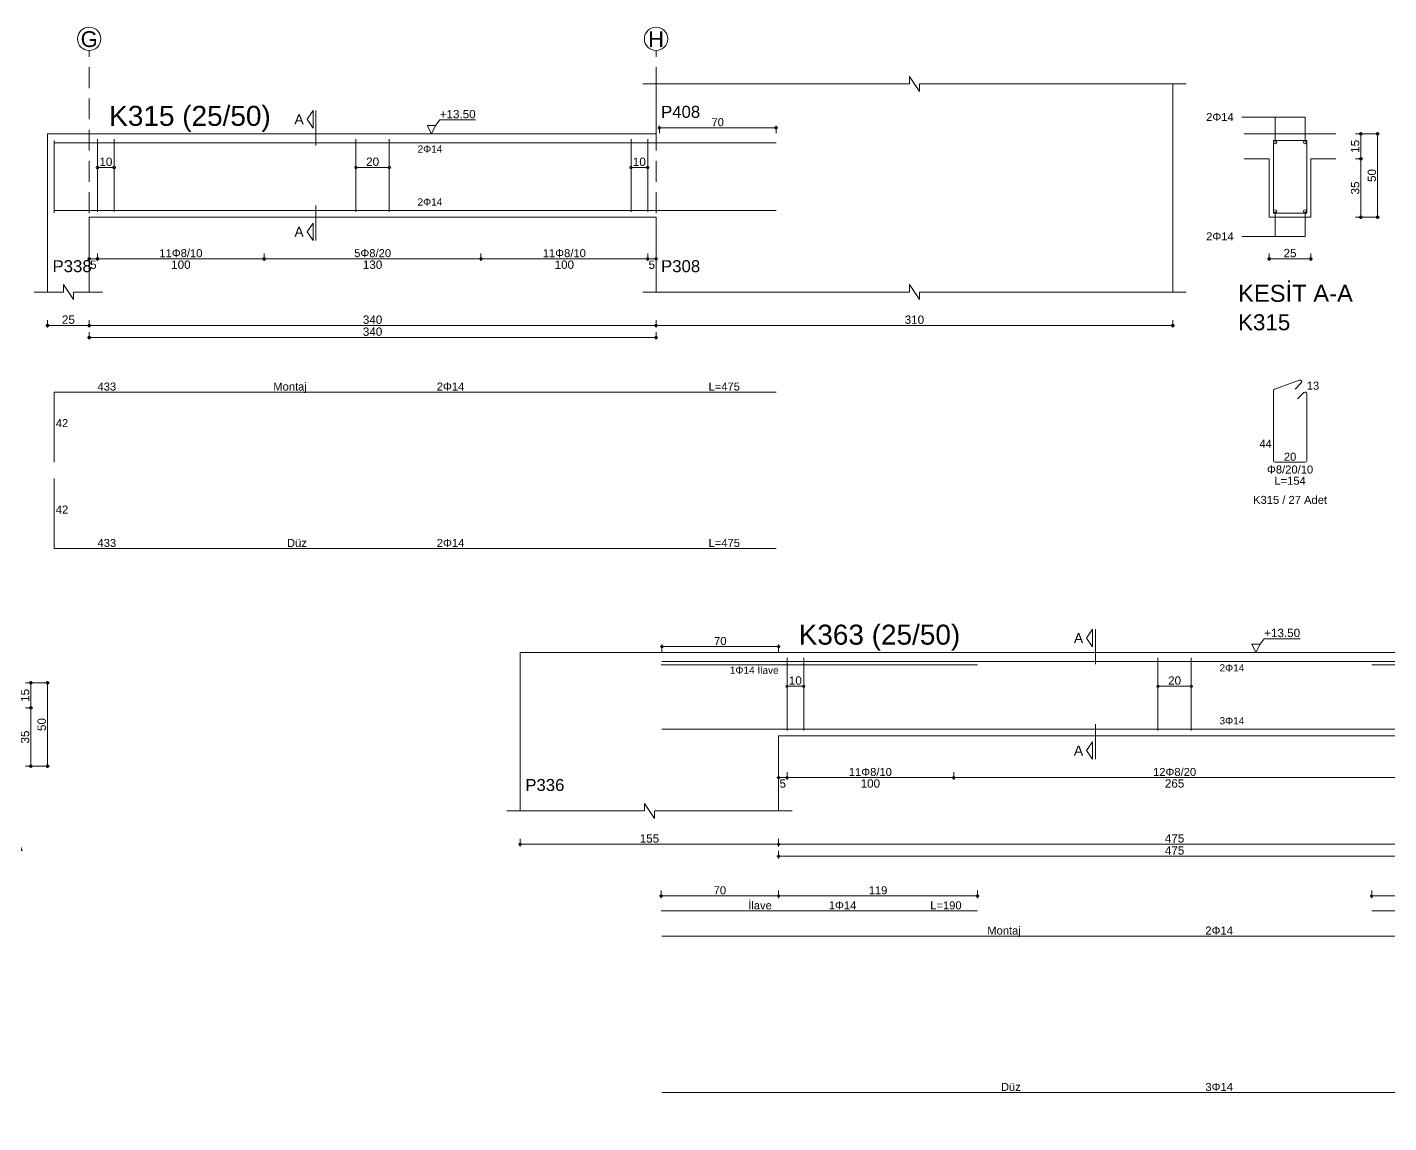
# Model space of a CAD drawing. Header units: millimetres. Extents: x 23801 to 80069, y 9628 to 14137.
# Drawn here: x 75809 to 77034, y 13042 to 14028 of the extents above; entities that cross this region are included whole.
import ezdxf

# ---------------------------------------------------------------- set-up
doc = ezdxf.new("R2010")
doc.units = ezdxf.units.MM
doc.linetypes.add('DASHDOT2', pattern=[12.7, 6.35, -3.175, 0, -3.175])
doc.linetypes.add('DASHED4', pattern=[18.75, 12.5, -6.25])
doc.layers.add('aks', color=251, linetype='DASHDOT2', lineweight=35)
for name, color, linetype in [('Donatı Topl. Uzun. Yazısı', 7, 'Continuous'), ('Donatı Uz. Yazısı', 7, 'Continuous'), ('Donatı Yazısı', 7, 'Continuous'), ('Donatı Çizgisi', 7, 'Continuous'), ('Kiriş', 7, 'Continuous'), ('Standart', 7, 'Continuous'), ('Ölçülendirme', 7, 'Continuous')]:
    doc.layers.add(name, color=color, linetype=linetype)
doc.styles.add('arial_1_18', font='arial.ttf', dxfattribs={"height": 0.2})

# ---------------------------------------------------------------- blocks, each defined once
blk = doc.blocks.new('IDE213Entity7532')
at = {"layer": 'aks', "color": 30, "linetype": 'DASHED4', "lineweight": 5}
for points in [[(5069.27, 2001.7), (5069.27, 2136.7)], [(5409.27, 2001.7), (5409.27, 2136.7)]]:
    blk.add_lwpolyline(points, dxfattribs=at)
at = {"layer": 'aks', "color": 1, "linetype": 'Continuous', "lineweight": 5}
for centre in [(5069.27, 2143.7), (5409.27, 2143.7)]:
    blk.add_circle(centre, 7, dxfattribs=at)
at = {"layer": 'Donatı Çizgisi', "color": 5, "linetype": 'Continuous', "lineweight": 5}
for points in [[(5048.27, 2039.3), (5048.27, 2082.7)], [(5074.27, 2039.9), (5074.27, 2083.5)], [(5084.27, 2039.9), (5084.27, 2083.5)], [(5229.27, 2039.9), (5229.27, 2083.5)], [(5249.27, 2039.9), (5249.27, 2083.5)], [(5394.27, 2039.9), (5394.27, 2083.5)], [(5404.27, 2039.9), (5404.27, 2083.5)], [(5779.6, 2039.2), (5779.6, 2082.8)], [(5779.6, 2082.8), (5799.6, 2082.8)], [(5799.6, 2039.2), (5799.6, 2082.8)], [(5048.27, 2081.3), (5481.27, 2081.3)], [(5048.27, 2040.7), (5481.27, 2040.7)], [(5779.6, 2039.2), (5799.6, 2039.2)], [(5780.28, 1933.44), (5795.28, 1938.91)], [(5792.71, 1933.59), (5796.35, 1937.23)], [(5048.27, 1889.7), (5048.27, 1931.7)], [(5048.27, 1931.7), (5481.27, 1931.7)], [(5779.6, 1890.62), (5779.6, 1932.49)], [(5794.09, 1927.68), (5797.86, 1931.46)], [(5799.6, 1890.62), (5799.6, 1930.74)], [(5780.62, 1889.6), (5798.58, 1889.6)], [(5048.27, 1837.85), (5048.27, 1879.85)], [(5048.27, 1837.85), (5481.27, 1837.85)]]:
    blk.add_lwpolyline(points, dxfattribs=at)
for centre in [(5780.6, 2081.8), (5798.6, 2081.8), (5780.6, 2040.2), (5798.6, 2040.2)]:
    blk.add_circle(centre, 1, dxfattribs=at)
for centre, start, end in [((5795.63, 1937.95), 315, 110), ((5780.62, 1932.49), 110, 180), ((5798.58, 1930.74), 0, 135), ((5780.62, 1890.62), 180, 270), ((5798.58, 1890.62), 270, 0)]:
    blk.add_arc(centre, 1.02, start, end, dxfattribs=at)
at = {"layer": 'Kiriş', "color": 1, "linetype": 'Continuous', "lineweight": 5}
for points in [[(5401.27, 2116.7), (5561.27, 2116.7)], [(5409.27, 2086.7), (5409.27, 2116.7)], [(5561.27, 2116.7), (5561.27, 2121.2)], [(5567.27, 2112.2), (5561.27, 2121.2)], [(5567.27, 2112.2), (5567.27, 2116.7)], [(5567.27, 2116.7), (5727.27, 2116.7)], [(5719.27, 1991.7), (5719.27, 2116.7)], [(5044.27, 1991.7), (5044.27, 2086.7)], [(5044.27, 2086.7), (5409.27, 2086.7)], [(5762.1, 2086.7), (5817.1, 2086.7)], [(5762.1, 2071.7), (5777.1, 2071.7)], [(5777.1, 2036.7), (5777.1, 2071.7)], [(5802.1, 2071.7), (5817.1, 2071.7)], [(5802.1, 2036.7), (5802.1, 2071.7)], [(5069.27, 2036.7), (5409.27, 2036.7)], [(5069.27, 1991.7), (5069.27, 2036.7)], [(5409.27, 1991.7), (5409.27, 2036.7)], [(5777.1, 2036.7), (5802.1, 2036.7)], [(5059.77, 1987.2), (5053.77, 1996.2)], [(5053.77, 1991.7), (5053.77, 1996.2)], [(5567.27, 1987.2), (5561.27, 1996.2)], [(5561.27, 1991.7), (5561.27, 1996.2)], [(5036.27, 1991.7), (5053.77, 1991.7)], [(5059.77, 1991.7), (5077.27, 1991.7)], [(5059.77, 1987.2), (5059.77, 1991.7)], [(5401.27, 1991.7), (5561.27, 1991.7)], [(5567.27, 1991.7), (5727.27, 1991.7)], [(5567.27, 1987.2), (5567.27, 1991.7)]]:
    blk.add_lwpolyline(points, dxfattribs=at)
at = {"layer": 'Ölçülendirme', "color": 1, "linetype": 'Continuous', "lineweight": 5}
for points in [[(5200.02, 2095.45), (5203.52, 2100.7)], [(5203.52, 2090.2), (5203.52, 2100.7)], [(5205.27, 2079.7), (5205.27, 2100.7)], [(5203.52, 2090.2), (5200.02, 2095.45)], [(5274.52, 2086.7), (5272.02, 2091.7)], [(5272.02, 2091.7), (5277.02, 2091.7)], [(5277.02, 2091.7), (5274.52, 2086.7)], [(5277.02, 2091.7), (5279.52, 2095.03)], [(5279.52, 2095.03), (5301.08, 2095.03)], [(5411.27, 2087.05), (5411.27, 2091.55)], [(5481.27, 2087.05), (5481.27, 2091.55)], [(5760.6, 2096.8), (5798.6, 2096.8)], [(5780.6, 2081.8), (5780.6, 2096.8)], [(5798.6, 2081.8), (5798.6, 2096.8)], [(5274.52, 2086.7), (5274.52, 2086.7)], [(5410.27, 2090.3), (5482.27, 2090.3)], [(5828.85, 2086.7), (5843.35, 2086.7)], [(5832.1, 2035.7), (5832.1, 2087.7)], [(5842.1, 2035.7), (5842.1, 2087.7)], [(5074.27, 2066.5), (5084.27, 2066.5)], [(5229.27, 2066.5), (5249.27, 2066.5)], [(5394.27, 2066.5), (5404.27, 2066.5)], [(5828.85, 2071.7), (5833.35, 2071.7)], [(5205.27, 2022.7), (5205.27, 2043.7)], [(5780.6, 2025.2), (5780.6, 2040.2)], [(5798.6, 2025.2), (5798.6, 2040.2)], [(5828.85, 2036.7), (5843.35, 2036.7)], [(5200.02, 2027.95), (5203.52, 2033.2)], [(5203.52, 2022.7), (5200.02, 2027.95)], [(5203.52, 2022.7), (5203.52, 2033.2)], [(5760.6, 2025.2), (5798.6, 2025.2)], [(5068.27, 2011.7), (5410.27, 2011.7)], [(5069.27, 2010.45), (5069.27, 2014.95)], [(5074.27, 2010.45), (5074.27, 2014.95)], [(5174.27, 2010.45), (5174.27, 2014.95)], [(5304.27, 2010.45), (5304.27, 2014.95)], [(5404.27, 2010.45), (5404.27, 2014.95)], [(5409.27, 2010.45), (5409.27, 2014.95)], [(5776.1, 2011.7), (5803.1, 2011.7)], [(5777.1, 2010.45), (5777.1, 2014.95)], [(5802.1, 2010.45), (5802.1, 2014.95)], [(5043.27, 1971.7), (5720.27, 1971.7)], [(5044.27, 1970.45), (5044.27, 1974.95)], [(5069.27, 1970.45), (5069.27, 1974.95)], [(5409.27, 1970.45), (5409.27, 1974.95)], [(5719.27, 1970.45), (5719.27, 1974.95)], [(5068.27, 1964.5), (5410.27, 1964.5)], [(5069.27, 1963.25), (5069.27, 1967.75)], [(5409.27, 1963.25), (5409.27, 1967.75)]]:
    blk.add_lwpolyline(points, dxfattribs=at)
for centre in [(5411.27, 2090.3), (5481.27, 2090.3), (5832.1, 2086.7), (5842.1, 2086.7), (5074.27, 2066.5), (5084.27, 2066.5), (5229.27, 2066.5), (5249.27, 2066.5), (5394.27, 2066.5), (5404.27, 2066.5), (5832.1, 2071.7), (5832.1, 2036.7), (5842.1, 2036.7), (5069.27, 2011.7), (5074.27, 2011.7), (5074.27, 2011.7), (5174.27, 2011.7), (5174.27, 2011.7), (5304.27, 2011.7), (5304.27, 2011.7), (5404.27, 2011.7), (5404.27, 2011.7), (5409.27, 2011.7), (5777.1, 2011.7), (5802.1, 2011.7), (5044.27, 1971.7), (5069.27, 1971.7), (5069.27, 1971.7), (5409.27, 1971.7), (5409.27, 1971.7), (5719.27, 1971.7), (5069.27, 1964.5), (5409.27, 1964.5)]:
    blk.add_circle(centre, 0.75, dxfattribs=at)
at = {"layer": 'aks', "color": 1, "linetype": 'Continuous', "lineweight": 5, "style": 'arial_1_18'}
for s, p in [('G', (5064.14, 2138.82)), ('H', (5404.51, 2138.82))]:
    blk.add_text(s, height=9.45, dxfattribs=at).set_placement(p)
at = {"layer": 'Donatı Topl. Uzun. Yazısı', "color": 1, "linetype": 'Continuous', "lineweight": 5, "style": 'arial_1_18'}
for s, p in [('L=475', (5440.79, 1932.66)), ('L=154', (5780.19, 1876.16)), ('L=475', (5440.79, 1838.81))]:
    blk.add_text(s, height=4.8, dxfattribs=at).set_placement(p)
at = {"layer": 'Donatı Uz. Yazısı', "color": 1, "linetype": 'Continuous', "lineweight": 5, "style": 'arial_1_18'}
for s, p in [('433', (5074.25, 1932.66)), ('13', (5799.6, 1933.2)), ('42', (5049.23, 1910.7)), ('44', (5771.19, 1898.32)), ('20', (5785.88, 1890.56)), ('42', (5049.23, 1858.85)), ('433', (5074.25, 1838.81))]:
    blk.add_text(s, height=4.8, dxfattribs=at).set_placement(p)
at = {"layer": 'Donatı Yazısı', "color": 5, "linetype": 'Continuous', "lineweight": 5, "style": 'arial_1_18'}
for s, p in [('2Φ14', (5739.27, 2094.4)), ('2Φ14', (5739.27, 2022.8)), ('2Φ14', (5277.76, 1932.66)), ('Φ8/20/10', (5775.74, 1882.88)), ('K315 / 27 Adet', (5767.42, 1864.64)), ('2Φ14', (5277.76, 1838.81))]:
    blk.add_text(s, height=4.8, dxfattribs=at).set_placement(p)
for p in [(5266.23, 2075.42), (5266.23, 2043.66)]:
    blk.add_text('2Φ14', height=4.32, rotation=360, dxfattribs=at).set_placement(p)
at = {"layer": 'Donatı Yazısı', "color": 1, "linetype": 'Continuous', "lineweight": 5, "style": 'arial_1_18'}
for s, p in [('Montaj', (5179.69, 1932.66)), ('Düz', (5187.9, 1838.81))]:
    blk.add_text(s, height=4.8, dxfattribs=at).set_placement(p)
at = {"layer": 'Kiriş', "color": 1, "linetype": 'Continuous', "lineweight": 5, "style": 'arial_1_18'}
for s, height, p in [('K315 (25/50)', 12, (5081.27, 2091.5)), ('P408', 7.2, (5412.27, 2096.3)), ('P338', 7.2, (5047.27, 2003.7)), ('P308', 7.2, (5412.27, 2003.7)), ('KESİT A-A', 10.2, (5758.4, 1985.9)), ('K315', 9.6, (5758.4, 1968.82))]:
    blk.add_text(s, height=height, dxfattribs=at).set_placement(p)
at = {"layer": 'Ölçülendirme', "color": 1, "linetype": 'Continuous', "lineweight": 5, "style": 'arial_1_18'}
for s, height, p in [('+13.50', 5, (5279.52, 2096.03)), ('A', 5.95, (5192.38, 2092.48)), ('70', 4.8, (5442.54, 2091.3)), ('A', 5.95, (5192.38, 2024.98)), ('25', 5, (5785.72, 2012.66)), ('5', 5, (5069.83, 2005.7)), ('100', 5, (5118.44, 2005.7)), ('130', 5, (5233.44, 2005.7)), ('100', 5, (5348.44, 2005.7)), ('5', 5, (5404.83, 2005.7)), ('25', 5, (5052.89, 1972.7)), ('340', 5, (5233.44, 1972.7)), ('310', 5, (5558.44, 1972.7)), ('340', 5, (5233.44, 1965.5))]:
    blk.add_text(s, height=height, dxfattribs=at).set_placement(p)
for s, rotation, p in [('15', 90, (5831.14, 2075.32)), ('10', 360, (5075.39, 2067.46)), ('20', 360, (5235.39, 2067.46)), ('10', 360, (5395.39, 2067.46)), ('50', 90, (5841.14, 2057.82)), ('35', 90, (5831.14, 2050.32))]:
    blk.add_text(s, height=5, rotation=rotation, dxfattribs=at).set_placement(p)
at = {"layer": 'Ölçülendirme', "color": 5, "linetype": 'Continuous', "lineweight": 5, "style": 'arial_1_18'}
for s, p in [('11Φ8/10', (5111.34, 2012.7)), ('5Φ8/20', (5228.21, 2012.7)), ('11Φ8/10', (5341.34, 2012.7))]:
    blk.add_text(s, height=4.8, dxfattribs=at).set_placement(p)
blk = doc.blocks.new('IDE213Entity7565')
at = {"layer": 'aks', "color": 30, "linetype": 'DASHED4', "lineweight": 5}
for points in [[(4676.38, 1648.65), (4676.38, 1783.65)], [(4806.38, 1648.65), (4806.38, 1783.65)], [(4806.38, 1587.65), (4806.38, 1598.65)]]:
    blk.add_lwpolyline(points, dxfattribs=at)
at = {"layer": 'aks', "color": 1, "linetype": 'Continuous', "lineweight": 5}
for centre in [(4676.38, 1790.65), (4806.38, 1790.65)]:
    blk.add_circle(centre, 7, dxfattribs=at)
at = {"layer": 'Donatı Çizgisi', "color": 5, "linetype": 'Continuous', "lineweight": 5}
for points in [[(4680.38, 1686.25), (4680.38, 1729.65)], [(4680.38, 1728.25), (4878.38, 1728.25)], [(4736.38, 1726.25), (4876.38, 1726.25)], [(4748.88, 1686.85), (4748.88, 1730.45)], [(4758.88, 1686.85), (4758.88, 1730.45)], [(5028.8, 1686.15), (5028.8, 1729.75)], [(5028.8, 1729.75), (5048.8, 1729.75)], [(5048.8, 1686.15), (5048.8, 1729.75)], [(4680.88, 1707.95), (4875.88, 1707.95)], [(4680.38, 1687.65), (4878.38, 1687.65)], [(5028.8, 1686.15), (5048.8, 1686.15)], [(5029.47, 1580.39), (5044.47, 1585.86)], [(4736.38, 1578.65), (4876.38, 1578.65)], [(5028.8, 1537.57), (5028.8, 1579.44)], [(5041.9, 1580.54), (5045.54, 1584.18)], [(5043.28, 1574.63), (5047.06, 1578.41)], [(5048.8, 1537.57), (5048.8, 1577.69)], [(4680.38, 1521.55), (4680.38, 1563.55)], [(4680.38, 1563.55), (4878.38, 1563.55)], [(5029.82, 1536.55), (5047.78, 1536.55)], [(4680.38, 1469.7), (4680.38, 1511.7)], [(4688.38, 1505), (4868.38, 1505)], [(4680.38, 1469.7), (4878.38, 1469.7)]]:
    blk.add_lwpolyline(points, dxfattribs=at)
for centre in [(5029.8, 1728.75), (5038.8, 1728.75), (5047.8, 1728.75), (5029.8, 1707.95), (5047.8, 1707.95), (5029.8, 1687.15), (5047.8, 1687.15)]:
    blk.add_circle(centre, 1, dxfattribs=at)
for centre, start, end in [((5044.82, 1584.9), 315, 110), ((5029.82, 1579.44), 110, 180), ((5047.78, 1577.69), 0, 135), ((5029.82, 1537.57), 180, 270), ((5047.78, 1537.57), 270, 0)]:
    blk.add_arc(centre, 1.02, start, end, dxfattribs=at)
at = {"layer": 'Kiriş', "color": 1, "linetype": 'DASHED4', "lineweight": 5}
for points in [[(4676.38, 1683.65), (4676.38, 1733.65)], [(4701.38, 1683.65), (4701.38, 1733.65)]]:
    blk.add_lwpolyline(points, dxfattribs=at)
at = {"layer": 'Kiriş', "color": 1, "linetype": 'Continuous', "lineweight": 5}
for points in [[(4676.38, 1683.65), (4676.38, 1733.65)], [(4676.38, 1733.65), (4961.38, 1733.65)], [(4961.38, 1638.65), (4961.38, 1733.65)], [(5011.3, 1733.65), (5066.3, 1733.65)], [(5011.3, 1718.65), (5026.3, 1718.65)], [(5026.3, 1683.65), (5026.3, 1718.65)], [(5051.3, 1718.65), (5066.3, 1718.65)], [(5051.3, 1683.65), (5051.3, 1718.65)], [(4676.38, 1683.65), (4806.38, 1683.65)], [(4806.38, 1638.65), (4806.38, 1683.65)], [(5026.3, 1683.65), (5051.3, 1683.65)], [(4886.88, 1634.15), (4880.88, 1643.15)], [(4880.88, 1638.65), (4880.88, 1643.15)], [(4798.38, 1638.65), (4880.88, 1638.65)], [(4886.88, 1638.65), (4969.38, 1638.65)], [(4886.88, 1634.15), (4886.88, 1638.65)]]:
    blk.add_lwpolyline(points, dxfattribs=at)
at = {"layer": 'Ölçülendirme', "color": 1, "linetype": 'Continuous', "lineweight": 5}
for points in [[(4738.13, 1742.4), (4741.63, 1747.65)], [(4741.63, 1737.15), (4738.13, 1742.4)], [(4741.63, 1737.15), (4741.63, 1747.65)], [(4743.38, 1726.65), (4743.38, 1747.65)], [(4770.63, 1738.65), (4773.13, 1741.98)], [(4773.13, 1741.98), (4794.69, 1741.98)], [(5009.8, 1743.75), (5047.8, 1743.75)], [(5029.8, 1728.75), (5029.8, 1743.75)], [(5038.8, 1728.75), (5038.8, 1743.75)], [(5047.8, 1728.75), (5047.8, 1743.75)], [(4768.13, 1733.65), (4765.63, 1738.65)], [(4765.63, 1738.65), (4770.63, 1738.65)], [(4770.63, 1738.65), (4768.13, 1733.65)], [(4768.13, 1733.65), (4768.13, 1733.65)], [(4807.38, 1737.25), (4879.38, 1737.25)], [(4808.38, 1734), (4808.38, 1738.5)], [(4878.38, 1734), (4878.38, 1738.5)], [(5078.05, 1733.65), (5092.55, 1733.65)], [(5081.3, 1682.65), (5081.3, 1734.65)], [(5091.3, 1682.65), (5091.3, 1734.65)], [(5078.05, 1718.65), (5082.55, 1718.65)], [(4748.88, 1713.45), (4758.88, 1713.45)], [(5009.8, 1712.95), (5047.8, 1712.95)], [(5029.8, 1707.95), (5029.8, 1712.95)], [(5047.8, 1707.95), (5047.8, 1712.95)], [(4743.38, 1669.65), (4743.38, 1690.65)], [(5029.8, 1672.15), (5029.8, 1687.15)], [(5047.8, 1672.15), (5047.8, 1687.15)], [(5078.05, 1683.65), (5092.55, 1683.65)], [(4738.13, 1674.9), (4741.63, 1680.15)], [(4741.63, 1669.65), (4738.13, 1674.9)], [(4741.63, 1669.65), (4741.63, 1680.15)], [(5009.8, 1672.15), (5047.8, 1672.15)], [(4675.38, 1658.65), (4807.38, 1658.65)], [(4676.38, 1657.4), (4676.38, 1661.9)], [(4701.38, 1657.4), (4701.38, 1661.9)], [(4706.38, 1657.4), (4706.38, 1661.9)], [(4801.38, 1657.4), (4801.38, 1661.9)], [(4806.38, 1657.4), (4806.38, 1661.9)], [(5025.3, 1658.65), (5052.3, 1658.65)], [(5026.3, 1657.4), (5026.3, 1661.9)], [(5051.3, 1657.4), (5051.3, 1661.9)], [(4675.38, 1618.65), (4962.38, 1618.65)], [(4676.38, 1617.4), (4676.38, 1621.9)], [(4701.38, 1617.4), (4701.38, 1621.9)], [(4806.38, 1617.4), (4806.38, 1621.9)], [(4961.38, 1617.4), (4961.38, 1621.9)], [(4675.38, 1611.45), (4807.38, 1611.45)], [(4676.38, 1610.2), (4676.38, 1614.7)], [(4806.38, 1610.2), (4806.38, 1614.7)], [(4735.38, 1587.65), (4807.38, 1587.65)], [(4736.38, 1586.4), (4736.38, 1590.9)], [(4805.38, 1587.65), (4877.38, 1587.65)], [(4806.38, 1586.4), (4806.38, 1590.9)], [(4806.38, 1586.4), (4806.38, 1590.9)], [(4876.38, 1586.4), (4876.38, 1590.9)]]:
    blk.add_lwpolyline(points, dxfattribs=at)
for centre in [(4808.38, 1737.25), (4878.38, 1737.25), (5081.3, 1733.65), (5091.3, 1733.65), (5081.3, 1718.65), (4748.88, 1713.45), (4758.88, 1713.45), (5081.3, 1683.65), (5091.3, 1683.65), (4676.38, 1658.65), (4701.38, 1658.65), (4701.38, 1658.65), (4706.38, 1658.65), (4706.38, 1658.65), (4801.38, 1658.65), (4801.38, 1658.65), (4806.38, 1658.65), (5026.3, 1658.65), (5051.3, 1658.65), (4676.38, 1618.65), (4701.38, 1618.65), (4701.38, 1618.65), (4806.38, 1618.65), (4806.38, 1618.65), (4961.38, 1618.65), (4676.38, 1611.45), (4806.38, 1611.45), (4736.38, 1587.65), (4806.38, 1587.65), (4806.38, 1587.65), (4876.38, 1587.65)]:
    blk.add_circle(centre, 0.75, dxfattribs=at)
at = {"layer": 'aks', "color": 1, "linetype": 'Continuous', "lineweight": 5, "style": 'arial_1_18'}
for s, p in [('35', (4672.71, 1788.21)), ('33', (4802.71, 1788.21))]:
    blk.add_text(s, height=4.725, dxfattribs=at).set_placement(p)
at = {"layer": 'Donatı Topl. Uzun. Yazısı', "color": 1, "linetype": 'Continuous', "lineweight": 5, "style": 'arial_1_18'}
for s, p in [('L=140', (4850.55, 1579.61)), ('L=240', (4849.65, 1564.51)), ('L=154', (5029.38, 1523.11)), ('L=195', (4840.55, 1505.96)), ('L=240', (4849.65, 1470.66))]:
    blk.add_text(s, height=4.8, dxfattribs=at).set_placement(p)
at = {"layer": 'Donatı Uz. Yazısı', "color": 1, "linetype": 'Continuous', "lineweight": 5, "style": 'arial_1_18'}
for s, p in [('13', (5048.8, 1580.15)), ('198', (4692.26, 1564.51)), ('42', (4681.34, 1542.55)), ('44', (5020.38, 1545.27)), ('20', (5035.07, 1537.51)), ('42', (4681.34, 1490.7)), ('198', (4692.26, 1470.66))]:
    blk.add_text(s, height=4.8, dxfattribs=at).set_placement(p)
at = {"layer": 'Donatı Yazısı', "color": 5, "linetype": 'Continuous', "lineweight": 5, "style": 'arial_1_18'}
for s, height, p in [('3Φ14', 4.8, (4988.46, 1741.35)), ('1Φ14 İlave', 4.32, (4806.38, 1720.97)), ('2x1Φ14', 4.8, (4981.38, 1710.55)), ('2Φ14', 4.8, (4988.46, 1669.75)), ('1Φ14', 4.8, (4810.58, 1579.61)), ('2Φ14', 4.8, (4785.32, 1564.51)), ('Φ8/10', 4.8, (5029.6, 1529.83)), ('K362 / 10 Adet', 4.8, (5016.61, 1511.59)), ('2x1Φ14', 4.8, (4783.78, 1505.96)), ('2Φ14', 4.8, (4785.32, 1470.66))]:
    blk.add_text(s, height=height, dxfattribs=at).set_placement(p)
for p in [(4775.84, 1722.37), (4717.04, 1708.91), (4775.84, 1690.61)]:
    blk.add_text('2Φ14', height=4.32, rotation=360, dxfattribs=at).set_placement(p)
at = {"layer": 'Donatı Yazısı', "color": 1, "linetype": 'Continuous', "lineweight": 5, "style": 'arial_1_18'}
for s, p in [('İlave', (4771.21, 1579.61)), ('Montaj', (4729.55, 1564.51)), ('Gövde', (4731.62, 1505.96)), ('Düz', (4737.76, 1470.66))]:
    blk.add_text(s, height=4.8, dxfattribs=at).set_placement(p)
at = {"layer": 'Kiriş', "color": 1, "linetype": 'Continuous', "lineweight": 5, "style": 'arial_1_18'}
for s, height, p in [('K362 (25/50)', 12, (4713.38, 1749.65)), ('K345', 7.2, (4677.14, 1736.65)), ('P336', 7.2, (4809.38, 1650.65)), ('KESİT A-A', 10.2, (5007.6, 1632.85)), ('K362', 9.6, (5007.6, 1615.77))]:
    blk.add_text(s, height=height, dxfattribs=at).set_placement(p)
at = {"layer": 'Ölçülendirme', "color": 1, "linetype": 'Continuous', "lineweight": 5, "style": 'arial_1_18'}
for s, height, p in [('+13.50', 5, (4773.13, 1742.98)), ('A', 5.95, (4730.49, 1739.42)), ('70', 4.8, (4839.65, 1738.25)), ('A', 5.95, (4730.49, 1671.92)), ('25', 5, (5034.91, 1659.61)), ('25', 5, (4684.99, 1652.65)), ('5', 5, (4701.94, 1652.65)), ('95', 5, (4749.99, 1652.65)), ('5', 5, (4801.94, 1652.65)), ('25', 5, (4684.99, 1619.65)), ('105', 5, (4748.05, 1619.65)), ('130', 5, (4748.05, 1612.45)), ('155', 5, (4878.05, 1619.65))]:
    blk.add_text(s, height=height, dxfattribs=at).set_placement(p)
for s, rotation, p in [('15', 90, (5080.34, 1722.27)), ('10', 360, (4749.99, 1714.41)), ('50', 90, (5090.34, 1704.77)), ('35', 90, (5080.34, 1697.27))]:
    blk.add_text(s, height=5, rotation=rotation, dxfattribs=at).set_placement(p)
at = {"layer": 'Ölçülendirme', "color": 5, "linetype": 'Continuous', "lineweight": 5, "style": 'arial_1_18'}
for s, p in [('10Φ8/10', (4740.95, 1659.65)), ('70', (4767.65, 1588.65)), ('70', (4837.65, 1588.65))]:
    blk.add_text(s, height=4.8, dxfattribs=at).set_placement(p)
blk = doc.blocks.new('IDE213Entity7566')
at = {"layer": 'Donatı Çizgisi', "color": 5, "linetype": 'Continuous', "lineweight": 5}
for points in [[(5444.81, 1726.25), (5634.56, 1726.25)], [(5445.31, 1728.25), (6060.31, 1728.25)], [(5520.31, 1686.85), (5520.31, 1730.45)], [(5530.31, 1686.85), (5530.31, 1730.45)], [(5742.81, 1686.85), (5742.81, 1730.45)], [(5762.81, 1686.85), (5762.81, 1730.45)], [(5871.06, 1726.25), (6060.81, 1726.25)], [(5445.31, 1687.65), (6060.31, 1687.65)], [(5444.81, 1578.65), (5634.56, 1578.65)], [(5871.06, 1578.65), (6060.81, 1578.65)], [(5445.31, 1563.55), (6060.31, 1563.55)], [(5445.31, 1469.7), (6060.31, 1469.7)]]:
    blk.add_lwpolyline(points, dxfattribs=at)
at = {"layer": 'Kiriş', "color": 1, "linetype": 'Continuous', "lineweight": 5}
for points in [[(5360.3, 1638.65), (5360.3, 1733.65)], [(5360.3, 1733.65), (6245.31, 1733.65)], [(5515.31, 1683.65), (5990.3, 1683.65)], [(5515.31, 1638.65), (5515.31, 1683.65)], [(5440.81, 1634.15), (5434.81, 1643.15)], [(5434.81, 1638.65), (5434.81, 1643.15)], [(5352.3, 1638.65), (5434.81, 1638.65)], [(5440.81, 1638.65), (5523.31, 1638.65)], [(5440.81, 1634.15), (5440.81, 1638.65)]]:
    blk.add_lwpolyline(points, dxfattribs=at)
at = {"layer": 'Ölçülendirme', "color": 1, "linetype": 'Continuous', "lineweight": 5}
for points in [[(5700.06, 1742.4), (5703.56, 1747.65)], [(5703.56, 1737.15), (5700.06, 1742.4)], [(5703.56, 1737.15), (5703.56, 1747.65)], [(5705.31, 1726.65), (5705.31, 1747.65)], [(5804.06, 1738.65), (5806.56, 1741.98)], [(5806.56, 1741.98), (5828.12, 1741.98)], [(5444.31, 1737.25), (5516.31, 1737.25)], [(5445.31, 1734), (5445.31, 1738.5)], [(5515.31, 1734), (5515.31, 1738.5)], [(5801.56, 1733.65), (5799.06, 1738.65)], [(5799.06, 1738.65), (5804.06, 1738.65)], [(5804.06, 1738.65), (5801.56, 1733.65)], [(5801.56, 1733.65), (5801.56, 1733.65)], [(5520.31, 1713.45), (5530.31, 1713.45)], [(5742.81, 1713.45), (5762.81, 1713.45)], [(5705.31, 1669.65), (5705.31, 1690.65)], [(5700.06, 1674.9), (5703.56, 1680.15)], [(5703.56, 1669.65), (5700.06, 1674.9)], [(5703.56, 1669.65), (5703.56, 1680.15)], [(5514.31, 1658.65), (5991.31, 1658.65)], [(5515.31, 1657.4), (5515.31, 1661.9)], [(5520.31, 1657.4), (5520.31, 1661.9)], [(5620.31, 1657.4), (5620.31, 1661.9)], [(5359.31, 1618.65), (6246.31, 1618.65)], [(5360.3, 1617.4), (5360.3, 1621.9)], [(5515.31, 1617.4), (5515.31, 1621.9)], [(5514.31, 1611.45), (5991.31, 1611.45)], [(5515.31, 1610.2), (5515.31, 1614.7)], [(5443.81, 1587.65), (5516.31, 1587.65)], [(5444.81, 1586.4), (5444.81, 1590.9)], [(5514.31, 1587.65), (5635.56, 1587.65)], [(5515.31, 1586.4), (5515.31, 1590.9)], [(5515.31, 1586.4), (5515.31, 1590.9)], [(5634.56, 1586.4), (5634.56, 1590.9)], [(5870.06, 1587.65), (5991.31, 1587.65)], [(5871.06, 1586.4), (5871.06, 1590.9)]]:
    blk.add_lwpolyline(points, dxfattribs=at)
for centre in [(5445.31, 1737.25), (5515.31, 1737.25), (5520.31, 1713.45), (5530.31, 1713.45), (5742.81, 1713.45), (5762.81, 1713.45), (5515.31, 1658.65), (5520.31, 1658.65), (5520.31, 1658.65), (5620.31, 1658.65), (5620.31, 1658.65), (5360.3, 1618.65), (5515.31, 1618.65), (5515.31, 1618.65), (5515.31, 1611.45), (5444.81, 1587.65), (5515.31, 1587.65), (5515.31, 1587.65), (5634.56, 1587.65), (5871.06, 1587.65)]:
    blk.add_circle(centre, 0.75, dxfattribs=at)
at = {"layer": 'Donatı Topl. Uzun. Yazısı', "color": 1, "linetype": 'Continuous', "lineweight": 5, "style": 'arial_1_18'}
blk.add_text('L=190', height=4.8, dxfattribs=at).set_placement((5606.23, 1579.61))
at = {"layer": 'Donatı Yazısı', "color": 5, "linetype": 'Continuous', "lineweight": 5, "style": 'arial_1_18'}
for s, height, p in [('1Φ14 İlave', 4.32, (5486, 1720.97)), ('1Φ14', 4.8, (5545.37, 1579.61)), ('2Φ14', 4.8, (5771.26, 1564.51)), ('3Φ14', 4.8, (5771.26, 1470.66))]:
    blk.add_text(s, height=height, dxfattribs=at).set_placement(p)
for s, p in [('2Φ14', (5779.77, 1722.37)), ('3Φ14', (5779.77, 1690.61))]:
    blk.add_text(s, height=4.32, rotation=360, dxfattribs=at).set_placement(p)
at = {"layer": 'Donatı Yazısı', "color": 1, "linetype": 'Continuous', "lineweight": 5, "style": 'arial_1_18'}
for s, p in [('İlave', (5497.05, 1579.61)), ('Montaj', (5640.43, 1564.51)), ('Düz', (5648.63, 1470.66))]:
    blk.add_text(s, height=4.8, dxfattribs=at).set_placement(p)
at = {"layer": 'Kiriş', "color": 1, "linetype": 'Continuous', "lineweight": 5, "style": 'arial_1_18'}
for s, height, p in [('K363 (25/50)', 12, (5527.31, 1738.45)), ('P336', 7.2, (5363.3, 1650.65))]:
    blk.add_text(s, height=height, dxfattribs=at).set_placement(p)
at = {"layer": 'Ölçülendirme', "color": 1, "linetype": 'Continuous', "lineweight": 5, "style": 'arial_1_18'}
for s, height, p in [('+13.50', 5, (5806.56, 1742.98)), ('70', 4.8, (5476.58, 1738.25)), ('A', 5.95, (5692.41, 1739.42)), ('A', 5.95, (5692.41, 1671.92)), ('5', 5, (5515.86, 1652.65)), ('100', 5, (5564.48, 1652.65)), ('265', 5, (5746.98, 1652.65)), ('155', 5, (5431.98, 1619.65)), ('475', 5, (5746.98, 1619.65)), ('475', 5, (5746.98, 1612.45))]:
    blk.add_text(s, height=height, dxfattribs=at).set_placement(p)
for s, p in [('10', (5521.42, 1714.41)), ('20', (5748.92, 1714.41))]:
    blk.add_text(s, height=5, rotation=360, dxfattribs=at).set_placement(p)
at = {"layer": 'Ölçülendirme', "color": 5, "linetype": 'Continuous', "lineweight": 5, "style": 'arial_1_18'}
for s, p in [('11Φ8/10', (5557.38, 1659.65)), ('12Φ8/20', (5739.88, 1659.65)), ('70', (5476.33, 1588.65)), ('119', (5569.34, 1588.65))]:
    blk.add_text(s, height=4.8, dxfattribs=at).set_placement(p)

msp = doc.modelspace()

# ---------------------------------------------------------------- block references
at = {"layer": 'Standart', "xscale": 1.5, "yscale": 1.5, "zscale": 1.5}
for name, p in [('IDE213Entity7532', (68261, 10801.9)), ('IDE213Entity7566', (68212.3, 10864.5)), ('IDE213Entity7565', (68190.4, 10837.3))]:
    msp.add_blockref(name, p, dxfattribs=at)

doc.saveas('drawing.dxf')
